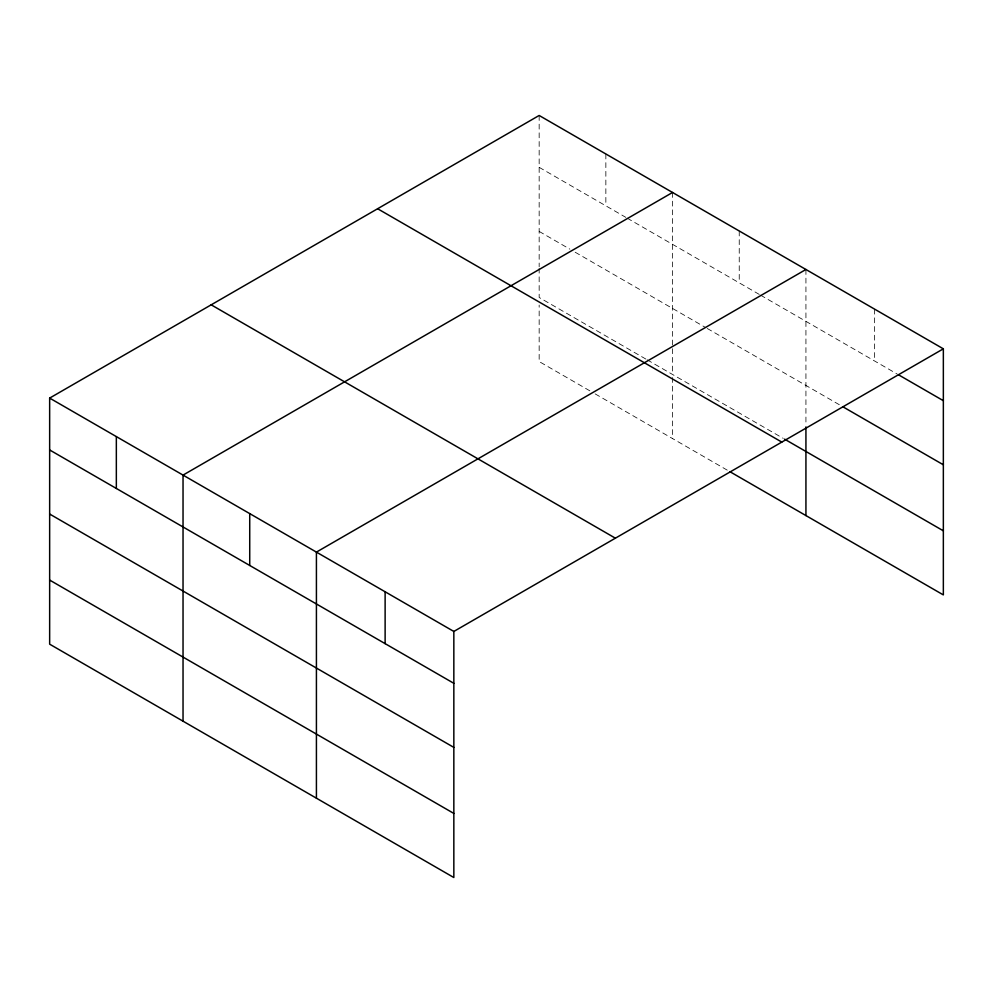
<?xml version="1.0" encoding="UTF-8"?>
<svg xmlns="http://www.w3.org/2000/svg" width="993" height="993" viewBox="0 0 993 993"><rect width="100%" height="100%" fill="white"/><g stroke="black" fill="none" stroke-linecap="round" stroke-linejoin="round"><path stroke-width="0.74" stroke-dasharray="4.96 3.72" d="M539.162 167.333L625.863 217.38M627.191 218.162L759.248 294.4M760.576 295.169L897.101 373.989M539.162 231.419L569.833 249.131M575.17 252.222L705.886 327.69M707.227 328.46L841.605 406.038M645.872 359.069L539.162 297.466L539.162 268.284M647.2 359.838L783.254 438.385M589.842 390.82L539.162 361.551L539.162 305.087M595.179 393.898L727.236 470.136M874.634 309.158L874.634 361.018M805.931 269.488L805.931 425.364M739.239 230.984L739.239 282.844M672.546 192.481L672.546 374.473M672.546 377.526L672.546 438.558M605.854 153.977L605.854 205.836M539.162 115.473L539.162 266.745"/><path stroke-width="1.49" d="M943.35 348.828L539.162 115.473L49.65 398.094L49.65 644.172L453.838 877.527L453.838 631.449L943.35 348.828L943.35 594.906L729.892 471.675M672.546 192.481L183.035 475.101L183.035 721.179M805.931 269.488L316.419 552.108L316.419 798.186M898.417 374.746L943.35 400.688M842.92 406.807L943.35 464.786M784.582 439.154L943.35 530.821M377.625 208.741L781.814 442.096M211.186 304.826L615.375 538.181M49.65 398.094L453.838 631.449M49.65 449.953L453.838 683.308M49.65 514.039L453.838 747.394M49.65 580.073L453.838 813.428M805.931 426.903L805.931 515.566M385.123 591.778L385.123 643.638M249.727 513.604L249.727 565.464M116.342 436.597L116.342 488.457"/></g></svg>
